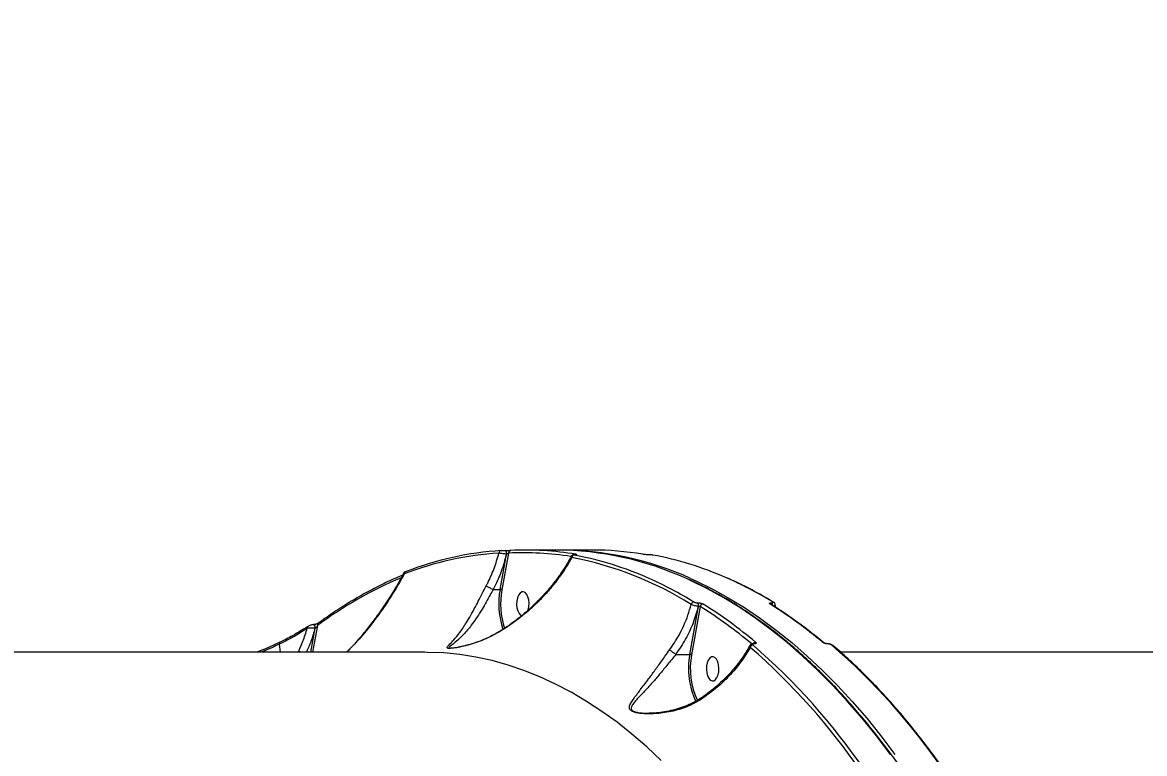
# Model space of a CAD drawing. Header units: millimetres. Extents: x -7735 to 7893, y -6545 to 6034.
# Drawn here: x 3101.2 to 3517.8, y 610.5 to 882.1 of the extents above; entities that cross this region are included whole.
import ezdxf

# ---------------------------------------------------------------- set-up
doc = ezdxf.new("R2010")
doc.units = ezdxf.units.MM
doc.layers.add('DIKOM_ОБЪЕКТ', color=7, linetype='Continuous')
doc.layers.add('DIKOM_РАЗМЕР_ОБЪЕКТА', color=7, linetype='Continuous')
doc.styles.add('style1', font='arial.ttf', dxfattribs={"width": 0.8})
doc.dimstyles.new('1-50', dxfattribs={"dimtxt": 300, "dimasz": 200, "dimexe": 100, "dimexo": 0, "dimgap": 100, "dimtad": 1, "dimtxsty": 'style1', "dimcen": 200, "dimclrd": 7, "dimclre": 7, "dimclrt": 7, "dimadec": 1, "dimazin": 2, "dimtfac": 1, "dimtmove": 0, "dimatfit": 2, "dimfxl": 0, "dimlwd": 25, "dimlwe": 18, "dimarcsym": 0})

# ---------------------------------------------------------------- blocks, each defined once
blk = doc.blocks.new('*D0')
at = {"layer": 'Defpoints', "color": 0, "transparency": 16777216}
for p in [(5893.22, 882.1), (-4595.74, 266.13), (5893.22, -5840.17)]:
    blk.add_point(p, dxfattribs=at)
at = {"layer": 'DIKOM_РАЗМЕР_ОБЪЕКТА', "color": 7, "lineweight": 18, "transparency": 16777216}
for p, q in [((5893.22, 882.1), (5893.22, -5940.17)), ((-4595.74, 266.13), (-4595.74, -5940.17))]:
    blk.add_line(p, q, dxfattribs=at)
at = {"layer": 'DIKOM_РАЗМЕР_ОБЪЕКТА', "color": 7, "lineweight": 25, "transparency": 16777216}
blk.add_line((-4395.74, -5840.17), (5693.22, -5840.17), dxfattribs=at)
at = {"layer": 'DIKOM_РАЗМЕР_ОБЪЕКТА', "color": 7, "transparency": 16777216}
for points in [[(-4395.74, -5806.84), (-4395.74, -5873.51), (-4595.74, -5840.17)], [(5693.22, -5806.84), (5693.22, -5873.51), (5893.22, -5840.17)]]:
    blk.add_solid(points, dxfattribs=at)
at = {"layer": 'DIKOM_РАЗМЕР_ОБЪЕКТА', "color": 7, "transparency": 16777216, "insert": (648.74, -5587), "char_height": 300, "attachment_point": 5, "style": 'style1'}
blk.add_mtext('10450', dxfattribs=at)

msp = doc.modelspace()

# ---------------------------------------------------------------- linework, layer by layer
at = {"layer": 'DIKOM_ОБЪЕКТ', "color": 7, "linetype": 'Continuous', "lineweight": 15}
for p, q in [((3278.52, 671.478), (3280.927, 684.622)), ((3281.698, 684.999), (3279.192, 671.313)), ((3280.413, 685.957), (3280.399, 685.957)), ((3280.441, 685.957), (3280.413, 685.957)), ((3280.441, 685.957), (3280.427, 685.957)), ((3280.927, 684.622), (3280.899, 684.622)), ((3299.416, 686.125), (3287.844, 686.125)), ((3312.702, 686.125), (3301.13, 686.125)), ((3306.308, 684.367), (3306.22, 684.367)), ((3306.22, 684.367), (3306.267, 684.363)), ((3306.355, 684.363), (3306.267, 684.363)), ((3306.308, 684.367), (3306.355, 684.363)), ((3333.826, 684.367), (3333.738, 684.367)), ((3333.738, 684.367), (3333.785, 684.363)), ((3333.873, 684.363), (3333.785, 684.363)), ((3333.826, 684.367), (3333.873, 684.363)), ((3275.987, 671.478), (3275.981, 671.479)), ((3275.987, 671.478), (3278.52, 671.478)), ((3348.981, 647.355), (3352.207, 665.236)), ((3352.886, 665.111), (3349.653, 647.191)), ((3351.829, 666.52), (3351.877, 666.52)), ((3352.207, 665.236), (3352.16, 665.236)), ((3379.132, 665.959), (3379.134, 665.957)), ((3379.306, 666.52), (3379.353, 666.52)), ((3380.698, 664.938), (3380.754, 665.606)), ((3209.376, 658.41), (3209.301, 658.41)), ((3207.169, 657.755), (3207.189, 657.769)), ((3208.201, 648.125), (3209.861, 657.071)), ((3210.756, 658.113), (3208.904, 648.125)), ((3209.861, 657.071), (3209.786, 657.071)), ((3196.985, 648.125), (3196.614, 651.211)), ((3196.797, 651.896), (3196.809, 651.903)), ((3372.674, 651.319), (3372.605, 651.319)), ((3372.879, 651.236), (3372.811, 651.236)), ((3400.171, 651.319), (3400.103, 651.319)), ((3400.377, 651.236), (3400.309, 651.236)), ((3250.6, 648.125), (2988.492, 648.125)), ((3190.378, 649.01), (3188.241, 648.125)), ((3203.535, 648.125), (3203.751, 648.598)), ((3343.74, 647.355), (3348.981, 647.355)), ((3667.184, 648.125), (3405.075, 648.125))]:
    msp.add_line(p, q, dxfattribs=at)
at = {"layer": 'DIKOM_ОБЪЕКТ', "color": 7, "linetype": 'Continuous', "lineweight": 15, "flags": 128}
for points in [[(3280.899, 684.622), (3280.926, 684.858), (3280.923, 685.1), (3280.89, 685.334), (3280.83, 685.545), (3280.745, 685.722), (3280.64, 685.854), (3280.523, 685.934), (3280.413, 685.957)], [(3280.927, 684.622), (3280.954, 684.858), (3280.951, 685.1), (3280.919, 685.334), (3280.858, 685.545), (3280.773, 685.722), (3280.669, 685.854), (3280.551, 685.934), (3280.441, 685.957)], [(3243.44, 678.104), (3243.531, 678.13), (3243.689, 678.148)], [(3423.454, 610.217), (3418.26, 617.061), (3412.965, 623.609), (3407.574, 629.856), (3402.092, 635.797), (3396.524, 641.426), (3390.874, 646.739), (3385.147, 651.732), (3379.348, 656.4), (3373.481, 660.739), (3367.552, 664.746), (3361.566, 668.417), (3355.527, 671.749), (3349.441, 674.74), (3347.741, 675.51)], [(3349.257, 675.599), (3351.156, 674.74), (3357.242, 671.749), (3363.28, 668.417), (3369.267, 664.746), (3375.195, 660.739), (3381.062, 656.4), (3386.861, 651.732), (3392.588, 646.739), (3398.238, 641.426), (3403.807, 635.797), (3409.288, 629.856), (3414.679, 623.609), (3419.974, 617.061), (3425.169, 610.217)], [(3288.994, 663.875), (3289.239, 665.064), (3289.302, 666.339), (3289.177, 667.597), (3288.875, 668.736), (3288.42, 669.663), (3287.848, 670.303), (3287.207, 670.605), (3286.548, 670.544), (3285.925, 670.125), (3285.388, 669.382), (3284.98, 668.375), (3284.735, 667.186), (3284.672, 665.911), (3284.797, 664.653), (3285.099, 663.515), (3285.554, 662.588), (3286.126, 661.948), (3286.604, 661.687)], [(3209.786, 657.071), (3209.815, 657.35), (3209.804, 657.633), (3209.751, 657.898), (3209.662, 658.124), (3209.544, 658.292), (3209.406, 658.389), (3209.295, 658.41)], [(3209.861, 657.071), (3209.89, 657.35), (3209.878, 657.633), (3209.826, 657.898), (3209.737, 658.124), (3209.619, 658.292), (3209.481, 658.389), (3209.378, 658.41)], [(3338.402, 607.976), (3332.991, 613.017), (3327.504, 617.734), (3321.945, 622.124), (3316.32, 626.183), (3310.634, 629.907), (3304.892, 633.293), (3299.099, 636.337), (3293.262, 639.037), (3287.384, 641.39), (3281.473, 643.393), (3275.532, 645.046), (3269.569, 646.346), (3263.588, 647.292), (3257.594, 647.884), (3251.595, 648.12), (3250.6, 648.125)], [(3359.456, 639.752), (3359.701, 640.941), (3359.763, 642.216), (3359.639, 643.474), (3359.336, 644.613), (3358.881, 645.54), (3358.31, 646.18), (3357.669, 646.482), (3357.01, 646.421), (3356.386, 646.002), (3355.849, 645.259), (3355.441, 644.252), (3355.196, 643.063), (3355.133, 641.788), (3355.258, 640.531), (3355.561, 639.392), (3356.016, 638.465), (3356.587, 637.825), (3357.228, 637.523), (3357.887, 637.584), (3358.51, 638.003), (3359.048, 638.746), (3359.456, 639.752)]]:
    msp.add_lwpolyline(points, dxfattribs=at)
at = {"layer": 'DIKOM_ОБЪЕКТ', "color": 7, "linetype": 'Continuous', "lineweight": 15}
for centre, radius, start, end in [((3285.559, 567.57), 117.664, 93.62991, 111.24311), ((3286.415, 568.242), 117.919, 93.62971, 111.24356), ((3279.016, 685.019), 0.907, 94.21143, 181.3911), ((3282.617, 685.079), 0.923, 94.66109, 184.96059), ((3286.981, 573.307), 111.818, 80.80337, 92.7084), ((3287.838, 573.984), 112.14, 80.32376, 92.70689), ((3298.827, 568.134), 117.993, 65.50891, 89.71401), ((3300.509, 567.954), 118.169, 65.63628, 90.11432), ((3306.131, 683.278), 0.978, 94.51639, 176.92267), ((3283.249, 562.46), 123.909, 65.84999, 79.39455), ((3306.707, 683.69), 0.839, 91.36719, 127.05245), ((3312.675, 573.815), 112.31, 80.32787, 89.98635), ((3312.68, 563.096), 123.25, 66.26737, 79.4243), ((3280.423, 555.13), 130.564, 58.06988, 79.08135), ((3300.08, 537.713), 149.916, 112.89664, 126.57167), ((3243.761, 677.328), 0.839, 112.4976, 186.16644), ((3275.583, 544.604), 143.339, 58.50136, 65.97393), ((3304.879, 544.684), 143.244, 58.50177, 66.37524), ((3307.829, 666.162), 29.788, 169.72024, 198.62983), ((3307.074, 666.118), 28.362, 169.44651, 198.7128), ((3350.555, 665.726), 1.099, 94.22037, 168.8744), ((3379.727, 666.126), 0.696, 58.81092, 90.5214), ((3350.867, 665.588), 1.34, 344.79703, 44.08885), ((3350.914, 665.588), 1.34, 344.7836, 44.08232), ((3353.985, 664.957), 1.109, 94.35151, 172.02042), ((3261.372, 518.876), 172.51, 50.11049, 57.96179), ((3262.058, 519.315), 173.119, 49.96419, 57.95964), ((3286.93, 519.335), 173.095, 49.96363, 57.96019), ((3378.765, 665.37), 0.694, 58.35167, 90.58112), ((3378.551, 665.697), 1.117, 355.66331, 47.48232), ((3378.59, 665.69), 1.128, 354.51954, 47.4012), ((3211.514, 658.31), 0.783, 128.88191, 194.60675), ((3207.631, 657.176), 0.741, 128.54619, 191.64716), ((3197.207, 651.42), 0.629, 130.73233, 199.38002), ((3372.532, 649.661), 1.166, 93.75777, 164.34635), ((3211.585, 465.665), 245.283, 34.45535, 49.01513), ((3373.478, 650.743), 1.121, 92.98995, 149.18278), ((3372.597, 651.004), 0.315, 47.37337, 87.92591), ((3372.666, 651.004), 0.315, 47.38593, 88.72603), ((3398.291, 651.192), 0.67, 49.94949, 91.13667), ((3400.096, 651.004), 0.314, 47.35496, 88.84866), ((3400.164, 651.004), 0.315, 47.38876, 88.10009), ((3240.831, 465.665), 245.283, 34.45535, 49.01513), ((3401.716, 650.157), 0.668, 50.21063, 91.2203), ((3376.129, 642.001), 27.671, 168.84278, 205.95998), ((3375.987, 642), 26.841, 168.84872, 205.91388), ((3210.898, 465.228), 244.736, 34.4552, 49.01533)]:
    msp.add_arc(centre, radius, start, end, dxfattribs=at)
for points, knots in [([(3273.403, 672.88), (3273.576, 673.211), (3274.662, 675.29), (3276.454, 679.301), (3277.551, 683.074), (3278.11, 684.997)], [0, 0, 0, 0, 0.0849919, 0.5334672, 1, 1, 1, 1]), ([(3280.899, 684.622), (3280.304, 682.455), (3279.178, 678.345), (3277.277, 673.999), (3276.163, 671.822), (3275.987, 671.478)], [0, 0, 0, 0, 0.4843406, 0.9185263, 1, 1, 1, 1]), ([(3304.928, 683.792), (3304.841, 683.617), (3304.221, 682.362), (3302.813, 680.028), (3300.696, 676.807), (3298.305, 673.618), (3295.685, 670.479), (3292.864, 667.443), (3289.884, 664.559), (3286.802, 661.87), (3283.639, 659.401), (3280.714, 657.329), (3278.796, 656.166), (3277.997, 655.682)], [0, 0, 0, 0, 0.0168037, 0.1206194, 0.2249338, 0.3297318, 0.4349774, 0.5404501, 0.6430314, 0.7429612, 0.8397608, 0.93323, 1, 1, 1, 1]), ([(3280.899, 684.622), (3280.81, 684.625), (3280.517, 684.637), (3279.935, 684.683), (3279.211, 684.771), (3278.544, 684.883), (3278.254, 684.959), (3278.11, 684.997)], [0, 0, 0, 0, 0.0942818, 0.3122704, 0.5411618, 0.771407, 1, 1, 1, 1]), ([(3278.95, 685.924), (3279.028, 685.928), (3279.184, 685.936), (3279.531, 685.946), (3279.905, 685.953), (3280.205, 685.956), (3280.354, 685.956), (3280.399, 685.957)], [0, 0, 0, 0, 0.2336671, 0.4674265, 0.6956076, 0.9087564, 1, 1, 1, 1]), ([(3280.427, 685.957), (3280.493, 685.957), (3280.711, 685.957), (3281.146, 685.961), (3281.692, 685.971), (3282.199, 685.985), (3282.428, 685.994), (3282.542, 685.999)], [0, 0, 0, 0, 0.0931794, 0.3039639, 0.5302381, 0.7651986, 1, 1, 1, 1]), ([(3281.698, 684.999), (3281.652, 684.955), (3281.564, 684.869), (3281.381, 684.754), (3281.202, 684.673), (3281.07, 684.638), (3280.988, 684.624), (3280.949, 684.623), (3280.927, 684.622)], [0, 0, 0, 0, 0.2685392, 0.5229588, 0.7425485, 0.8690026, 0.9242928, 1, 1, 1, 1]), ([(3305.154, 683.33), (3305.136, 683.345), (3305.011, 683.448), (3304.874, 683.618), (3304.911, 683.739), (3304.927, 683.792)], [0, 0, 0, 0, 0.0878513, 0.6019146, 1, 1, 1, 1]), ([(3306.222, 684.366), (3306.207, 684.367), (3306.062, 684.368), (3305.867, 684.359), (3305.638, 684.332), (3305.394, 684.254), (3305.166, 684.112), (3304.993, 683.951), (3304.943, 683.82), (3304.931, 683.79)], [0, 0, 0, 0, 0.0278432, 0.271152, 0.4682906, 0.6030954, 0.7573233, 0.9431678, 1, 1, 1, 1]), ([(3306.267, 684.363), (3306.191, 684.362), (3306.039, 684.36), (3305.9, 684.346), (3305.836, 684.325), (3305.865, 684.296), (3305.961, 684.27), (3306.042, 684.255), (3306.054, 684.253)], [0, 0, 0, 0, 0.1673869, 0.3344621, 0.5091824, 0.7130711, 0.9577523, 1, 1, 1, 1]), ([(3306.694, 684.381), (3306.695, 684.381), (3306.705, 684.382), (3306.666, 684.377), (3306.576, 684.372), (3306.416, 684.366), (3306.264, 684.368), (3306.205, 684.369)], [0, 0, 0, 0, 0.0030238, 0.1908248, 0.4378834, 0.7828578, 1, 1, 1, 1]), ([(3306.687, 684.529), (3306.704, 684.526), (3306.83, 684.504), (3306.982, 684.466), (3307.023, 684.421), (3306.92, 684.388), (3306.705, 684.367), (3306.472, 684.364), (3306.355, 684.363)], [0, 0, 0, 0, 0.0392217, 0.2872168, 0.4951939, 0.6709796, 0.8352915, 1, 1, 1, 1]), ([(3333.785, 684.363), (3333.723, 684.363), (3333.509, 684.364), (3333.085, 684.379), (3332.538, 684.414), (3331.973, 684.466), (3331.696, 684.506), (3331.545, 684.529)], [0, 0, 0, 0, 0.07959882, 0.27564731, 0.47074839, 0.71052488, 1, 1, 1, 1]), ([(3335.3, 684.253), (3335.199, 684.269), (3335.02, 684.297), (3334.658, 684.331), (3334.317, 684.352), (3334.05, 684.362), (3333.914, 684.363), (3333.873, 684.363)], [0, 0, 0, 0, 0.3025221, 0.5346924, 0.7254079, 0.9171099, 1, 1, 1, 1]), ([(3305.154, 683.33), (3303.807, 681.041), (3301.769, 677.58), (3298.295, 673.072), (3294.858, 669.079), (3290.369, 664.595), (3285.554, 660.613), (3281.383, 657.636), (3279.16, 656.267), (3278.048, 655.583)], [0, 0, 0, 0, 0.2227139, 0.3367321, 0.4507458, 0.6310005, 0.8132754, 0.9066457, 1, 1, 1, 1]), ([(3242.272, 676.749), (3241.68, 676.504), (3239.148, 675.455), (3234.7, 673.384), (3228.948, 670.416), (3223.241, 667.134), (3217.681, 663.613), (3213.619, 660.812), (3211.441, 659.224), (3211.022, 658.919)], [0, 0, 0, 0, 0.0556279, 0.2380829, 0.4205767, 0.6031253, 0.7857231, 0.9588059, 1, 1, 1, 1]), ([(3242.927, 677.238), (3241.769, 675.138), (3239.455, 670.938), (3235.32, 664.647), (3230.686, 658.406), (3226.143, 652.836), (3222.87, 649.494), (3221.531, 648.125)], [0, 0, 0, 0, 0.2104825, 0.4209716, 0.6359964, 0.8510001, 1, 1, 1, 1]), ([(3242.622, 677.43), (3242.298, 676.789), (3241.246, 674.706), (3239.179, 671.157), (3236.421, 666.768), (3233.349, 662.32), (3230.135, 658.014), (3226.724, 653.824), (3223.908, 650.57), (3222.076, 648.679), (3221.539, 648.125)], [0, 0, 0, 0, 0.0637987, 0.207434, 0.3543203, 0.5044115, 0.6577046, 0.7946528, 0.9398219, 1, 1, 1, 1]), ([(3242.927, 677.238), (3242.794, 677.283), (3242.571, 677.357), (3242.602, 677.411), (3242.614, 677.434)], [0, 0, 0, 0, 0.5933803, 1, 1, 1, 1]), ([(3243.448, 678.089), (3243.343, 678.054), (3243.143, 677.987), (3242.896, 677.822), (3242.682, 677.631), (3242.616, 677.481), (3242.597, 677.438)], [0, 0, 0, 0, 0.3370167, 0.6423229, 0.8968462, 1, 1, 1, 1]), ([(3516.216, 267.127), (3516.209, 269.147), (3516.189, 275.006), (3516.031, 284.701), (3515.689, 296.2), (3515.182, 307.676), (3514.513, 319.121), (3513.683, 330.527), (3512.693, 341.883), (3511.541, 353.183), (3510.231, 364.418), (3508.762, 375.578), (3507.135, 386.657), (3505.353, 397.645), (3503.416, 408.534), (3501.326, 419.316), (3499.084, 429.983), (3496.692, 440.528), (3494.151, 450.941), (3491.464, 461.215), (3488.634, 471.343), (3485.66, 481.316), (3482.546, 491.129), (3479.295, 500.772), (3475.908, 510.238), (3472.389, 519.522), (3468.739, 528.615), (3464.961, 537.511), (3461.059, 546.203), (3457.035, 554.685), (3452.892, 562.95), (3448.633, 570.992), (3444.262, 578.805), (3439.781, 586.383), (3435.194, 593.721), (3430.504, 600.812), (3425.715, 607.651), (3420.831, 614.234), (3415.854, 620.555), (3410.789, 626.609), (3405.64, 632.392), (3400.41, 637.9), (3395.103, 643.127), (3389.723, 648.07), (3384.275, 652.726), (3378.762, 657.09), (3373.189, 661.16), (3367.56, 664.931), (3361.88, 668.406), (3356.151, 671.558), (3351.532, 673.896), (3348.811, 675.073), (3348.029, 675.412)], [0, 0, 0, 0, 0.010755, 0.031188, 0.0516215, 0.072055, 0.0924886, 0.1129222, 0.1333561, 0.15379, 0.1742241, 0.1946586, 0.2150931, 0.2355279, 0.2559631, 0.2763985, 0.2968344, 0.3172704, 0.337707, 0.358144, 0.3785814, 0.3990193, 0.4194576, 0.4398965, 0.460336, 0.480776, 0.5012165, 0.5216576, 0.5420995, 0.5625418, 0.5829848, 0.6034283, 0.6238724, 0.644317, 0.6647621, 0.6852074, 0.705653, 0.7260987, 0.7465444, 0.7669897, 0.7874344, 0.807878, 0.8283206, 0.8487614, 0.8692003, 0.8896364, 0.9100693, 0.9304985, 0.9509233, 0.9713432, 0.9917581, 1, 1, 1, 1]), ([(3380.087, 666.722), (3379.088, 667.323), (3376.193, 669.063), (3371.364, 671.697), (3366.52, 674.131), (3363.573, 675.394), (3362.566, 675.826)], [0, 0, 0, 0, 0.1730533, 0.5012979, 0.8294798, 1, 1, 1, 1]), ([(3278.048, 655.583), (3276.238, 654.613), (3272.57, 652.648), (3267.579, 651.003), (3264.016, 650.147), (3261.981, 649.777), (3260.573, 649.588), (3259.49, 649.53), (3258.834, 649.641), (3258.819, 649.88), (3259.086, 650.359), (3259.871, 651.162), (3261.479, 652.862), (3263.553, 655.387), (3265.705, 658.56), (3267.669, 661.881), (3269.261, 664.812), (3270.81, 667.813), (3272.154, 670.473), (3273.034, 672.169), (3273.403, 672.88)], [0, 0, 0, 0, 0.0952096, 0.1929549, 0.2447985, 0.2710692, 0.2981694, 0.324288, 0.3503869, 0.3910744, 0.4019402, 0.4719616, 0.5438083, 0.6393953, 0.7378511, 0.7988533, 0.8613652, 0.911374, 0.962837, 1, 1, 1, 1]), ([(3275.981, 671.479), (3275.98, 671.479), (3275.605, 670.821), (3274.741, 669.222), (3273.352, 666.744), (3271.728, 663.94), (3269.998, 661.192), (3267.841, 658.097), (3265.373, 655.117), (3262.995, 652.758), (3260.984, 651.15), (3260.004, 650.392), (3259.536, 649.934), (3259.473, 649.725), (3259.753, 649.609), (3260.117, 649.63), (3260.156, 649.632)], [0, 0, 0, 0, 0.0000339, 0.0533975, 0.1277331, 0.2021482, 0.2941229, 0.3862184, 0.5316558, 0.6773058, 0.7825133, 0.8873224, 0.9029873, 0.9602936, 0.9957531, 1, 1, 1, 1]), ([(3273.403, 672.88), (3273.415, 672.872), (3273.507, 672.804), (3273.759, 672.639), (3274.247, 672.352), (3274.833, 672.034), (3275.446, 671.723), (3275.802, 671.561), (3275.981, 671.479)], [0, 0, 0, 0, 0.0259481, 0.2095742, 0.4071841, 0.6047737, 0.8023459, 1, 1, 1, 1]), ([(3279.192, 671.313), (3279.185, 671.318), (3279.166, 671.33), (3279.109, 671.36), (3279.002, 671.402), (3278.843, 671.444), (3278.673, 671.472), (3278.571, 671.476), (3278.52, 671.478)], [0, 0, 0, 0, 0.053669, 0.1413774, 0.3560057, 0.5706009, 0.7852355, 1, 1, 1, 1]), ([(3350.474, 666.823), (3350.539, 666.789), (3350.669, 666.721), (3350.965, 666.631), (3351.294, 666.562), (3351.596, 666.526), (3351.763, 666.522), (3351.829, 666.52)], [0, 0, 0, 0, 0.2143282, 0.4284605, 0.6428781, 0.8577712, 1, 1, 1, 1]), ([(3379.353, 666.52), (3379.415, 666.522), (3379.569, 666.526), (3379.752, 666.562), (3379.858, 666.631), (3379.859, 666.721), (3379.767, 666.789), (3379.721, 666.823)], [0, 0, 0, 0, 0.142202, 0.3570506, 0.57152, 0.7857059, 1, 1, 1, 1]), ([(3380.67, 665.601), (3380.682, 665.695), (3380.708, 665.907), (3380.594, 666.213), (3380.408, 666.476), (3380.232, 666.636), (3380.116, 666.699), (3380.084, 666.717)], [0, 0, 0, 0, 0.1990325, 0.4515354, 0.680401, 0.9105014, 1, 1, 1, 1]), ([(3341.461, 649.006), (3342.687, 650.803), (3344.682, 653.73), (3346.834, 658.13), (3348.379, 661.96), (3349.106, 664.596), (3349.477, 665.938)], [0, 0, 0, 0, 0.3422212, 0.55727, 0.7746077, 1, 1, 1, 1]), ([(3352.16, 665.236), (3351.572, 663.192), (3350.382, 659.052), (3347.547, 652.983), (3345.017, 649.243), (3343.74, 647.355)], [0, 0, 0, 0, 0.3257283, 0.6596772, 1, 1, 1, 1]), ([(3352.16, 665.236), (3352.029, 665.244), (3351.698, 665.265), (3351.1, 665.361), (3350.447, 665.522), (3349.862, 665.723), (3349.605, 665.867), (3349.477, 665.938)], [0, 0, 0, 0, 0.1424247, 0.3572825, 0.5717092, 0.7857839, 1, 1, 1, 1]), ([(3351.877, 666.52), (3351.975, 666.518), (3352.223, 666.513), (3352.673, 666.458), (3353.166, 666.355), (3353.609, 666.218), (3353.803, 666.115), (3353.901, 666.064)], [0, 0, 0, 0, 0.1407712, 0.3552483, 0.5700125, 0.7849515, 1, 1, 1, 1]), ([(3352.886, 665.111), (3352.853, 665.126), (3352.788, 665.154), (3352.639, 665.192), (3352.473, 665.22), (3352.323, 665.234), (3352.24, 665.236), (3352.207, 665.236)], [0, 0, 0, 0, 0.21515893, 0.43003725, 0.64486584, 0.85915727, 1, 1, 1, 1]), ([(3378.758, 666.064), (3378.69, 666.115), (3378.552, 666.218), (3378.552, 666.355), (3378.712, 666.458), (3378.985, 666.513), (3379.215, 666.518), (3379.306, 666.52)], [0, 0, 0, 0, 0.2150179, 0.4299716, 0.6446799, 0.8592734, 1, 1, 1, 1]), ([(3398.715, 651.711), (3397.754, 652.505), (3394.967, 654.809), (3390.305, 658.393), (3384.741, 662.373), (3380.992, 664.769), (3379.13, 665.96)], [0, 0, 0, 0, 0.1498861, 0.4344452, 0.7189714, 1, 1, 1, 1]), ([(3380.664, 665.612), (3380.669, 665.584), (3380.685, 665.488), (3380.513, 665.37), (3380.259, 665.317), (3380.151, 665.294)], [0, 0, 0, 0, 0.1964816, 0.6593804, 1, 1, 1, 1]), ([(3209.295, 658.402), (3209.104, 658.399), (3208.871, 658.395), (3208.639, 658.335), (3208.596, 658.323)], [0, 0, 0, 0, 0.8133233, 1, 1, 1, 1]), ([(3209.86, 658.469), (3209.837, 658.463), (3209.736, 658.439), (3209.574, 658.42), (3209.428, 658.409), (3209.386, 658.411), (3209.379, 658.411)], [0, 0, 0, 0, 0.13202, 0.5878489, 0.9381875, 1, 1, 1, 1]), ([(3211.016, 658.915), (3211.014, 658.914), (3210.995, 658.898), (3210.831, 658.795), (3210.539, 658.662), (3210.178, 658.536), (3209.943, 658.487), (3209.86, 658.469)], [0, 0, 0, 0, 0.0301979, 0.2610182, 0.5740839, 0.8479631, 1, 1, 1, 1]), ([(3206.905, 657.026), (3205.43, 656.077), (3202.441, 654.154), (3198.573, 652.2), (3196.614, 651.211)], [0, 0, 0, 0, 0.4937624, 1, 1, 1, 1]), ([(3201.919, 654.559), (3201.204, 654.167), (3199.598, 653.286), (3197.865, 652.395), (3196.82, 651.906), (3196.81, 651.901)], [0, 0, 0, 0, 0.442889, 0.9946581, 1, 1, 1, 1]), ([(3207.173, 657.75), (3207.173, 657.749), (3206.483, 657.27), (3204.953, 656.315), (3203.186, 655.243), (3202.099, 654.656), (3201.919, 654.559)], [0, 0, 0, 0, 0.0004715, 0.4546642, 0.9097099, 1, 1, 1, 1]), ([(3203.751, 648.598), (3204.297, 649.804), (3205.547, 652.565), (3206.416, 655.419), (3206.905, 657.026)], [0, 0, 0, 0, 0.4365644, 1, 1, 1, 1]), ([(3209.786, 657.071), (3209.33, 655.435), (3208.485, 652.406), (3207.194, 649.474), (3206.601, 648.125)], [0, 0, 0, 0, 0.5400387, 1, 1, 1, 1]), ([(3209.786, 657.071), (3209.592, 657.078), (3209.205, 657.09), (3208.537, 657.092), (3207.878, 657.082), (3207.302, 657.06), (3207.03, 657.037), (3206.905, 657.026)], [0, 0, 0, 0, 0.19506, 0.3898699, 0.593456, 0.8139874, 1, 1, 1, 1]), ([(3208.596, 658.323), (3208.446, 658.289), (3208.086, 658.208), (3207.598, 658.021), (3207.326, 657.838), (3207.2, 657.753)], [0, 0, 0, 0, 0.2748005, 0.6628201, 1, 1, 1, 1]), ([(3210.756, 658.113), (3210.704, 658.005), (3210.593, 657.778), (3210.39, 657.475), (3210.185, 657.244), (3210.031, 657.125), (3209.928, 657.078), (3209.883, 657.074), (3209.861, 657.071)], [0, 0, 0, 0, 0.2759211, 0.5812164, 0.784089, 0.9044831, 0.9530156, 1, 1, 1, 1]), ([(3278, 655.675), (3277.915, 655.62), (3276.933, 654.979), (3274.889, 653.944), (3271.857, 652.573), (3268.919, 651.517), (3266.333, 650.753), (3264.434, 650.282), (3263.408, 650.083), (3263.024, 650.008)], [0, 0, 0, 0, 0.0186352, 0.2148908, 0.4189799, 0.6308068, 0.7913799, 0.9218658, 1, 1, 1, 1]), ([(3278.048, 655.583), (3278.037, 655.603), (3278.004, 655.662), (3278.002, 655.671), (3278, 655.677)], [0, 0, 0, 0, 0.3317777, 1, 1, 1, 1]), ([(3196.614, 651.211), (3194.705, 650.289), (3192.512, 649.23), (3190.003, 648.252), (3189.678, 648.125)], [0, 0, 0, 0, 0.8704235, 1, 1, 1, 1]), ([(3196.792, 651.905), (3196.079, 651.56), (3194.37, 650.733), (3192.211, 649.764), (3190.735, 649.157), (3190.378, 649.01)], [0, 0, 0, 0, 0.3520162, 0.843136, 1, 1, 1, 1]), ([(3371.224, 650.646), (3371.017, 650.243), (3370.338, 648.918), (3368.912, 646.682), (3366.968, 643.965), (3364.774, 641.303), (3362.376, 638.729), (3359.794, 636.265), (3357.038, 633.947), (3355.001, 632.355), (3353.852, 631.589), (3353.715, 631.498)], [0, 0, 0, 0, 0.058075, 0.1906308, 0.3234496, 0.4565318, 0.5895498, 0.7209858, 0.8519114, 0.9823768, 1, 1, 1, 1]), ([(3371.409, 649.976), (3371.348, 650.068), (3371.21, 650.276), (3371.166, 650.505), (3371.246, 650.603), (3371.263, 650.624)], [0, 0, 0, 0, 0.3888556, 0.8707224, 1, 1, 1, 1]), ([(3372.609, 651.313), (3372.569, 651.315), (3372.314, 651.324), (3371.922, 651.241), (3371.472, 650.991), (3371.321, 650.737), (3371.264, 650.641)], [0, 0, 0, 0, 0.07336163, 0.46709723, 0.79776292, 1, 1, 1, 1]), ([(3372.811, 651.236), (3372.724, 651.231), (3372.55, 651.223), (3372.382, 651.157), (3372.31, 651.059), (3372.335, 650.942), (3372.418, 650.861), (3372.456, 650.825)], [0, 0, 0, 0, 0.2039065, 0.408036, 0.6135004, 0.8264937, 1, 1, 1, 1]), ([(3372.845, 651.331), (3372.847, 651.331), (3372.852, 651.333), (3372.793, 651.321), (3372.713, 651.32), (3372.674, 651.319)], [0, 0, 0, 0, 0.1809687, 0.5971294, 1, 1, 1, 1]), ([(3373.42, 651.862), (3373.477, 651.807), (3373.605, 651.683), (3373.642, 651.505), (3373.529, 651.356), (3373.275, 651.255), (3373.011, 651.242), (3372.879, 651.236)], [0, 0, 0, 0, 0.1741619, 0.3895543, 0.5957594, 0.7978599, 1, 1, 1, 1]), ([(3400.309, 651.236), (3400.232, 651.238), (3400.005, 651.243), (3399.57, 651.309), (3399.054, 651.45), (3398.584, 651.644), (3398.38, 651.789), (3398.277, 651.862)], [0, 0, 0, 0, 0.1083161, 0.3203983, 0.5430782, 0.771572, 1, 1, 1, 1]), ([(3400.102, 651.319), (3400.1, 651.319), (3400.046, 651.317), (3399.881, 651.328), (3399.612, 651.367), (3399.299, 651.444), (3399.015, 651.545), (3398.823, 651.637), (3398.728, 651.7), (3398.724, 651.704), (3398.722, 651.706)], [0, 0, 0, 0, 0.0069708, 0.1392104, 0.2904359, 0.4645453, 0.6510187, 0.8100373, 0.9382572, 1, 1, 1, 1]), ([(3402.135, 650.659), (3402.099, 650.695), (3401.923, 650.867), (3401.512, 651.059), (3400.887, 651.252), (3400.417, 651.336), (3400.193, 651.315), (3400.173, 651.313)], [0, 0, 0, 0, 0.0786582, 0.3779001, 0.6638274, 0.9705281, 1, 1, 1, 1]), ([(3401.702, 650.825), (3401.636, 650.873), (3401.502, 650.969), (3401.196, 651.097), (3400.861, 651.188), (3400.577, 651.231), (3400.429, 651.234), (3400.377, 651.236)], [0, 0, 0, 0, 0.22881428, 0.45782924, 0.67854223, 0.8883377, 1, 1, 1, 1]), ([(3443.597, 604.205), (3442.754, 605.398), (3440.311, 608.857), (3436.192, 614.386), (3431.215, 620.703), (3426.147, 626.75), (3420.996, 632.527), (3415.764, 638.028), (3410.455, 643.246), (3405.906, 647.431), (3403.118, 649.831), (3402.143, 650.67)], [0, 0, 0, 0, 0.0652733, 0.1892967, 0.3133244, 0.4373493, 0.5613707, 0.6853862, 0.8093934, 0.9333913, 1, 1, 1, 1]), ([(3204.562, 648.125), (3204.547, 648.133), (3204.336, 648.238), (3204.065, 648.396), (3203.84, 648.537), (3203.763, 648.59), (3203.751, 648.598)], [0, 0, 0, 0, 0.0429426, 0.6005287, 0.9379034, 1, 1, 1, 1]), ([(3263.024, 650.008), (3262.918, 649.987), (3262.396, 649.88), (3261.591, 649.76), (3260.765, 649.658), (3260.271, 649.626), (3260.177, 649.628), (3260.156, 649.629)], [0, 0, 0, 0, 0.0873829, 0.4314238, 0.7138268, 0.9385443, 1, 1, 1, 1]), ([(3353.867, 631.093), (3352.379, 630.187), (3349.136, 628.213), (3343.53, 626.346), (3338.164, 625.391), (3334.092, 625.204), (3331.443, 625.318), (3329.555, 625.559), (3327.935, 625.984), (3327.103, 626.468), (3326.553, 627.112), (3326.455, 627.989), (3327.042, 629.28), (3328.356, 631.259), (3330.56, 634.102), (3333.316, 637.737), (3336.019, 641.428), (3338.601, 645.046), (3340.483, 647.651), (3341.461, 649.006)], [0, 0, 0, 0, 0.0790182, 0.1721806, 0.2680568, 0.3287282, 0.3610606, 0.3938977, 0.4223307, 0.4513196, 0.4599442, 0.4989926, 0.5446055, 0.5914357, 0.6876204, 0.7865807, 0.8546772, 0.9244452, 1, 1, 1, 1]), ([(3343.734, 647.357), (3343.734, 647.356), (3342.771, 646.056), (3340.777, 643.674), (3338.062, 640.299), (3335.161, 636.915), (3332.092, 633.535), (3329.579, 630.934), (3327.971, 629.094), (3327.182, 627.931), (3327.123, 627.113), (3327.537, 626.581), (3327.931, 626.327), (3328.723, 626.01), (3329.905, 625.728), (3331.742, 625.553), (3333.107, 625.466), (3333.825, 625.506), (3333.859, 625.508)], [0, 0, 0, 0, 0.0000468, 0.113301, 0.2166021, 0.3224093, 0.4686043, 0.6185422, 0.6864068, 0.75541, 0.8104391, 0.8222914, 0.8529336, 0.8621123, 0.9020774, 0.949274, 0.9975907, 1, 1, 1, 1]), ([(3343.734, 647.357), (3343.579, 647.475), (3343.268, 647.711), (3342.715, 648.119), (3342.175, 648.509), (3341.775, 648.791), (3341.557, 648.941), (3341.481, 648.993), (3341.461, 649.006)], [0, 0, 0, 0, 0.2126928, 0.4253907, 0.6380859, 0.8507983, 0.9619038, 1, 1, 1, 1]), ([(3343.74, 647.355), (3343.739, 647.355), (3343.737, 647.355), (3343.735, 647.356), (3343.734, 647.357)], [0, 0, 0, 0, 0.62011525, 1, 1, 1, 1]), ([(3349.653, 647.191), (3349.644, 647.197), (3349.625, 647.209), (3349.567, 647.239), (3349.463, 647.28), (3349.304, 647.321), (3349.134, 647.349), (3349.032, 647.353), (3348.981, 647.355)], [0, 0, 0, 0, 0.0701899, 0.1414327, 0.35598, 0.5708644, 0.7855207, 1, 1, 1, 1]), ([(3371.409, 649.976), (3370.334, 648.169), (3368.153, 644.505), (3363.854, 639.486), (3359.091, 634.924), (3355.622, 632.38), (3353.867, 631.093)], [0, 0, 0, 0, 0.26256814, 0.53266574, 0.76365104, 1, 1, 1, 1]), ([(3353.703, 631.512), (3353.158, 631.136), (3351.812, 630.206), (3349.452, 628.979), (3346.632, 627.783), (3343.567, 626.81), (3340.421, 626.09), (3337.355, 625.664), (3335.185, 625.496), (3334.058, 625.513), (3333.858, 625.516)], [0, 0, 0, 0, 0.0934183, 0.2307132, 0.3758417, 0.5279224, 0.6875545, 0.8344252, 0.9706811, 1, 1, 1, 1]), ([(3353.867, 631.093), (3353.846, 631.133), (3353.785, 631.25), (3353.71, 631.419), (3353.722, 631.457), (3353.729, 631.478)], [0, 0, 0, 0, 0.18404903, 0.53453696, 1, 1, 1, 1])]:
    msp.add_open_spline(points, degree=3, knots=knots, dxfattribs=at)

# ---------------------------------------------------------------- dimensions: what is measured, and where the dimension line sits
at = {"layer": 'DIKOM_РАЗМЕР_ОБЪЕКТА'}
dim = msp.add_linear_dim(base=(5893.216, -5840.173), p1=(-4595.736, 266.125), p2=(5893.216, 882.098), text='10450', dimstyle='1-50', dxfattribs=at)
dim.commit()
dim.dimension.update_dxf_attribs({"geometry": '*D0', "text_midpoint": (648.74, -5840.173), "dimtype": 160})

doc.saveas('drawing.dxf')
